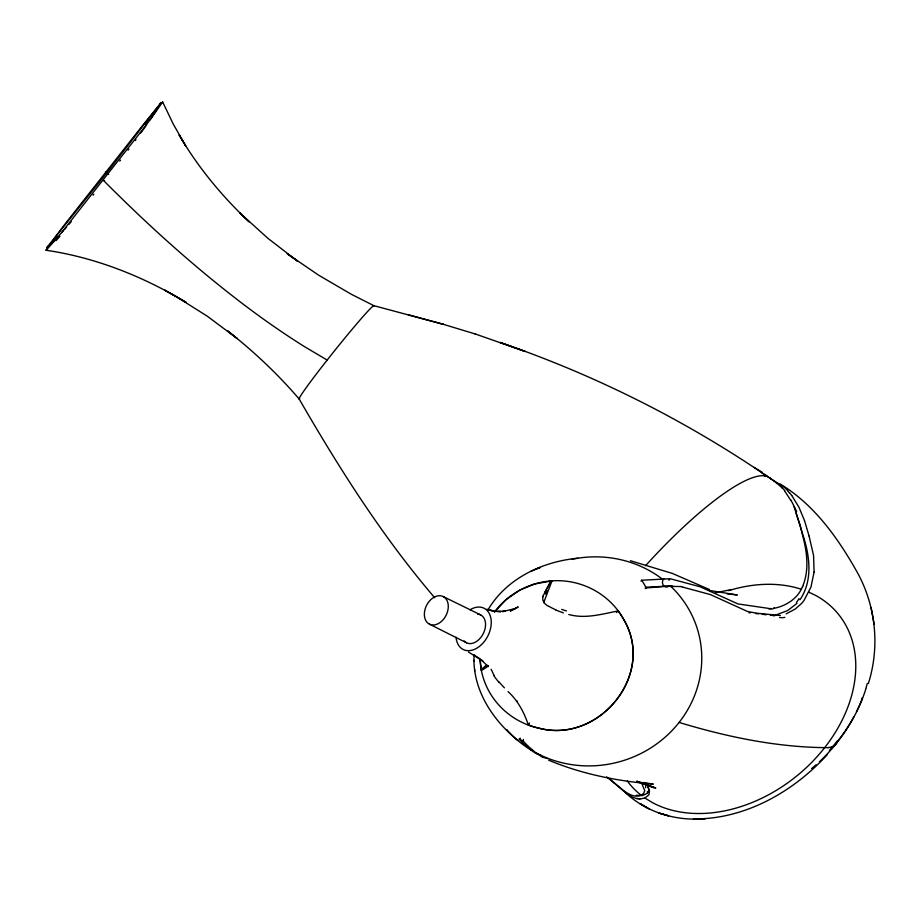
<?xml version="1.0" encoding="UTF-8"?>
<svg xmlns="http://www.w3.org/2000/svg" width="921" height="921" viewBox="0 0 921 921"><rect width="100%" height="100%" fill="white"/><g stroke="black" fill="none" stroke-linecap="round" stroke-linejoin="round"><path stroke-width="1.38" d="M644.665 790.552L641.373 782.447M473.97 661.14L474.016 654.877M644.654 790.794L643.687 793.349L641.235 795.203M814.083 572.091L813.577 555.536L809.11 536.137M814.072 572.16L810.964 587.08L803.998 600.48A100.101 56.561 63.9 0 1 801.512 603.52L795.18 609.069L786.2 613.847M837.408 741.037L837.316 741.612A124.738 93.355 -65 0 0 853.928 716.607M488.567 665.676C483.709 669.659 476.698 673.309 486.012 665.492M868.353 683.555C880.004 646.841 875.929 605.96 857.232 572.275C837.983 538.083 814.245 504.547 780.075 483.939M160.484 103.152L160.266 103.739M543.344 595.875C541.214 600.319 544.806 604.452 548.571 606.352M866.016 688.448C857.255 716.4 840.643 741.704 819.425 761.794M494.842 611.659L506.09 599.606L519.858 590.108L534.548 584.006L552.024 580.852L543.655 602.702M862.344 697.681L861.895 698.878M803.216 584.904C809.375 568.81 806.865 551.265 802.559 535.182M837.039 742.579L835.543 744.824L833.045 746.413A242.05 48.042 38.2 0 1 827.898 747.645M161.106 103.382L162.672 101.932L151.735 117.566A154.693 13.355 -52.8 0 1 142.571 129.711L64.62 228.742A154.613 13.343 -52.8 0 1 55.824 239.425L46.085 250.339L46.499 249.384M802.421 586.769C797.92 598.42 786.05 606.006 774.054 608.309M808.88 592.203L815.419 595.3A134.547 99.48 -38.9 0 1 824.456 747.921A134.547 99.48 -38.9 0 1 652.287 802.536L644.884 798L639.957 799.025M544.622 592.756L550.62 581.704L552.024 580.852M648.315 791.945L648.879 789.216L647.682 785.164M542.688 596.555L550.62 581.704M159.517 105.247L150.169 119.718M568.764 614.491C585.18 619.142 602 614.042 618.164 610.945A75.326 73.243 5.7 0 1 623.517 619.211C656.65 674.402 598.466 744.87 537.956 727.912A75.326 73.243 5.7 0 1 528.378 725.011L529.494 723.02M487.635 610.473C505.894 578.71 542.331 561.534 577.743 558.23M160.001 103.843L108.736 170.316L48.042 246.114M48.157 246.874L57.021 234.705A154.693 13.355 -52.8 0 1 66.185 222.56L144.137 123.529A154.613 13.343 -52.8 0 1 152.932 112.846L160.484 104.05M799.923 599.744C812.322 581.888 810.066 558.322 804.056 538.589M146.577 124.853L142.594 130.448M142.225 130.955L140.752 132.981M135.951 139.578L135.203 140.591M494.496 612.166C507.045 594.931 527.088 583.534 548.248 581.186A75.188 73.104 5.7 0 1 623.586 619.177C656.5 674.471 598.546 744.813 537.956 727.912M128.088 150.146L128.848 149.144M119.776 161.106L120.536 160.116M93.056 195.171L93.827 194.227M71.205 221.685L68.914 224.379M66.634 227.038L64.355 229.663M63.215 230.952L61.707 232.668M57.931 236.893L47.478 247.461A8.37 2.418 -60.1 0 1 46.695 247.979L46.948 247.346M797.045 603.324L787.662 610.554L775.091 615.309M827.472 754.46C793.395 791.83 744.985 819.437 693.398 818.965L705.175 818.619C676.475 821.405 646.6 812.552 625.44 792.624L614.157 783M647.29 793.269L642.455 795.617L636.25 795.284M616.471 612.523L618.164 610.945M816.11 764.787L811.597 768.575M481.66 669.302L487.508 665.307M510.43 610.865L517.993 607.054L510.43 610.865L515.357 608.551L502.475 611.579L505.594 611.13L498.353 611.475L500.782 611.636L490.179 610.347L497.628 611.613M644.884 798L648.695 794.996A93.954 21.482 17.9 0 0 648.937 794.593L649.455 791.392L647.693 786.396M530.841 571.308L540.19 567.486L537.334 568.625M731.32 589.578L715.041 592.894M645.207 588.554A4.686 3.776 82.4 0 0 646.277 587.966L665.169 586.343L680.274 586.527M640.981 581.093A4.686 3.776 82.4 0 1 641.649 580.253L669.671 578.756M827.91 747.668C777.428 747.461 727.291 737.042 679.099 722.432M645.333 587.241L670.384 586.009M780.386 615.504L756.509 613.19L747.564 611.498L710.379 594.575L683.037 587.195M773.721 615.447L770.324 615.332M771.245 608.551L770.255 608.539M639.784 799.025L638.08 798.933M671.374 586.021L673.055 586.216M769.058 608.459L737.951 603.923L699.995 586.746L670.546 578.837M755.577 613.524L758.467 613.835M726.934 593.838L737.318 594.978L709.078 590.384M750.085 612.926L749.061 612.81M762.197 614.261L766.214 614.779M46.05 250.236C95.796 257.546 143.319 276.519 186.226 302.433L164.663 290.127L175.427 296.113M643.088 782.505L653.311 784.116C617.484 781.135 581.899 774.124 548.651 760.159M637.01 798.772L631.622 796.826L625.44 792.624M682.772 587.126L681.333 586.746A71.078 27.457 -37 0 0 680.377 586.424M486.702 609.218L492.125 610.669M442.874 324.18L475.489 334.047L525.189 351.477L500.149 342.451M408.176 314.752L443.462 324.342L373.891 305.68L351.246 294.236L318.47 275.08L287.202 253.701L297.587 261.207L267.792 238.228L240.001 213.062L249.154 221.846C222.007 196.277 197.969 167.242 179.135 134.996L185.651 145.794L173.298 124.162L162.706 102.035M640.682 782.366L643.134 783.069M660.276 813.45L668.634 815.81L658.711 813.013M630.378 560.716L672.353 573.426L709.446 589.532M540.719 755.047L536.402 753.677M546.418 758.271L542.895 757.212M546.993 758.443L547.581 758.616M474.752 333.805L475.489 334.047M563.376 612.902L555.835 610.059M636.883 781.422L655.821 788.031L636.848 781.399L653.657 787.708L646.3 784.381M501.162 342.831C596.578 375.572 687.999 421.668 770.958 478.908C774.837 481.764 778.809 484.573 782.182 488.038M637.033 781.33L644.712 784.139M104.545 180.735L103.325 180.286C147.51 224.712 194.089 266.883 244.019 304.793A186.986 37.116 38.2 0 0 259.285 316.099A192.558 38.222 38.2 0 0 304.206 346.457L327.162 360.076M643.894 783.322L645.184 783.886M527.894 745.975L523.151 741.025L519.248 739.183A2.349 2.13 -41 0 1 520.353 738.158M443.254 596.578A15.415 10.948 -63.6 0 1 441.32 621.537A15.415 10.948 -63.6 0 1 424.408 612.937A15.415 10.948 -63.6 0 1 443.254 596.578L480.727 614.952M541.513 756.636L535.849 752.756A110.175 104.038 -16.3 0 0 678.178 723.584A110.175 104.038 -16.3 0 0 670.661 586.182M429.405 624.127L466.51 642.789M753.954 467.361L762.058 472.208M761.414 472.6L784.289 487.347A115.044 63.906 -54.4 0 1 785.763 488.648L787.662 490.536M108.678 174.414L105.431 171.985M468.478 652.01L482.88 661.151L480.958 659.655L488.28 666.654M649.789 809.317L640.06 803.607L647.647 808.085M175.589 296.205L207.283 316.202L237.284 338.606L227.752 330.996C253.609 351.315 277.705 373.949 299.106 398.943M535.182 752.964L525.269 746.24A110.175 104.038 -16.3 0 1 506.654 729.478M474.35 655.222L479.841 658.699M645.782 784.243L646.415 784.738M530.899 749.936L523.968 744.03M607.814 777.796L614.031 782.885M607.411 777.497L606.594 776.887M661.831 578.71L658.849 576.534A110.175 104.038 -16.3 0 0 572.137 559.231M608.148 777.704L621.295 788.698M535.654 752.607L528.32 746.378M621.422 788.802C626.522 792.946 633.959 798.346 641.143 795.237A134.547 99.48 -38.9 0 1 627.316 781.043M517.729 740.415C493.621 720.775 474.327 692.293 473.901 660.276M523.508 743.592L519.248 739.183M508.07 691.602C517.901 700.593 524.164 712.52 528.378 725.011M504.397 687.837L499.101 682.127M434.712 597.752C382.491 536.69 339.285 468.501 299.187 399.046M789.769 492.965L791.738 495.51M784.542 490.766L790.609 500.103M791.876 495.694L798.944 507.229L804.459 520.492M494.117 675.519L491.135 669.268M796.147 513.193L803.964 538.278M794.535 508.15L800.165 525.431M804.505 520.63L806.658 527.756M809.064 536.022L806.854 528.504M802.444 534.756L800.199 525.569M481.395 670.592L480.002 659.16L480.75 666.942A75.188 73.104 5.7 0 0 537.933 727.993M871.07 607.434L874.167 624.323M474.706 669.717L474.81 670.96M299.786 398.805A59.807 2.556 -51.3 0 1 334.035 351.408A59.807 2.556 -51.3 0 1 373.914 306.186M59.934 236.294A160.185 17.672 -51.3 0 1 55.985 240.68M48.088 245.999A9.325 1.382 -54.4 0 1 47.006 247.231M160.53 103.048A8.381 1.036 -45.7 0 1 160.104 103.751A9.314 2.924 -51.2 0 1 159.448 105.27M148.776 119.73A160.196 13.493 -54.7 0 1 145.449 124.462M867.271 683.486A97.223 72.517 -64.6 0 1 866.062 687.768M728.58 590.649A134.547 99.48 -38.9 0 1 801.235 589.221M638.092 798.634A144.758 45.348 -88.1 0 1 637.079 798.323M787.524 490.686A148.649 82.994 -51.2 0 1 789.573 493.172M645.563 565.69A163.708 36.748 -49.1 0 1 767.354 476.479M769.519 477.711A163.708 36.748 -49.1 0 1 771.05 479.265M531.475 750.327A2.349 2.13 -53.1 0 1 532.223 749.521M523.381 739.448A2.349 2.13 -41 0 1 523.151 741.025M647.394 791.588A97.971 22.346 23.2 0 1 647.509 793.361M543.01 757.039A55.605 24.303 -50.7 0 1 541.652 756.567M645.609 785.302A76.339 23.106 -38 0 1 645.609 787.754M771.176 478.978A4.018 3.327 -54.7 0 1 770.865 479.369M765.075 476.56A4.018 3.327 -54.7 0 1 765.788 475.086M668.335 586.412A4.686 3.926 89 0 1 663.143 584.985A4.686 3.926 89 0 1 663.868 578.71M670.407 585.963A60.993 25.88 -46.9 0 1 671.397 585.986M774.929 615.654A65.426 25.109 -57.2 0 1 773.571 615.735M799.025 598.627A97.948 55.237 61.8 0 1 796.423 602.484M793.937 506.688A248.417 142.962 -36.7 0 1 796.677 511.512M803.4 584.962A128.767 75.787 15.2 0 1 802.675 586.85M790.771 499.976A250.328 143.1 -38.3 0 1 794.823 507.955M782.274 487.923A118.89 65.598 -52.4 0 1 784.704 490.582M668.715 579.919A39.764 14.874 -39.7 0 1 669.648 579.885M769.968 609.034A98.202 38.452 -54.6 0 1 768.782 608.908M773.007 608.885A61.557 22.703 -49.1 0 1 770.969 608.931M774.319 607.895A58.288 21.102 -47.9 0 1 773.663 607.998M641.661 580.253A74.497 59.969 82.4 0 1 646.277 587.978M536.367 753.274A52.336 21.931 -49.8 0 1 535.308 752.814M784.865 617.392A65.909 25.523 -62.7 0 1 779.569 617.45M862.171 698.97A124.738 93.355 -65 0 1 856.484 711.668M836.97 741.255A124.726 92.94 -64.7 0 1 829.349 750.465M477.585 614.134A15.622 10.764 -62.9 0 1 483.283 633.602A15.622 10.764 -62.9 0 1 464.149 640.901M469.986 609.806A23.117 15.91 -62.9 0 1 491.02 618.981A23.117 15.91 -62.9 0 1 475.938 648.672A23.117 15.91 -62.9 0 1 456.045 637.24M499.124 682.449A11.835 2.521 51.3 0 1 493.575 675.208M516.669 700.662A45.037 2.913 48.1 0 1 517.084 701.295M545.393 594.126A37.565 7.829 -48.8 0 1 547.016 590.891M555.743 609.783A11.835 2.061 25.2 0 1 549.066 606.409M566.461 610.957A45.037 14.552 27.8 0 1 561.718 609.357"/></g></svg>
